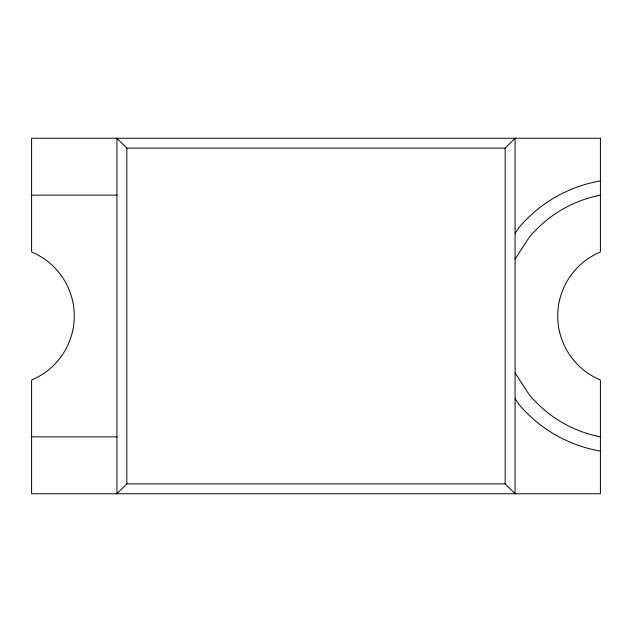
<?xml version="1.0" encoding="UTF-8"?>
<svg xmlns="http://www.w3.org/2000/svg" width="632" height="632" viewBox="0 0 632 632"><rect width="100%" height="100%" fill="white"/><g stroke="black" fill="none" stroke-linecap="round" stroke-linejoin="round"><path stroke-width="0.95" d="M515.08 259.152L528.944 237.711A123.153 123.153 0 0 1 600.4 195.13M515.08 233.437L518.872 227.694A137.089 137.089 0 0 1 600.4 180.91M126.835 483.875L116.92 493.75L116.92 138.25L126.835 148.125L505.166 148.125L515.08 138.25L515.08 493.75L505.166 483.875L126.835 483.875L126.835 148.125M31.6 195.13L116.92 195.13M31.6 436.87L116.92 436.87M515.08 398.563L518.872 404.306A137.089 137.089 0 0 0 600.4 451.09M515.08 372.848L528.944 394.289A123.153 123.153 0 0 0 600.4 436.87M505.166 148.125L505.166 483.875M600.4 138.25L31.6 138.25L31.6 252.01A69.323 69.323 0 0 1 31.6 379.99L31.6 493.75L600.4 493.75L600.4 379.99A69.323 69.323 0 0 1 600.4 252.01L600.4 138.25"/></g></svg>
